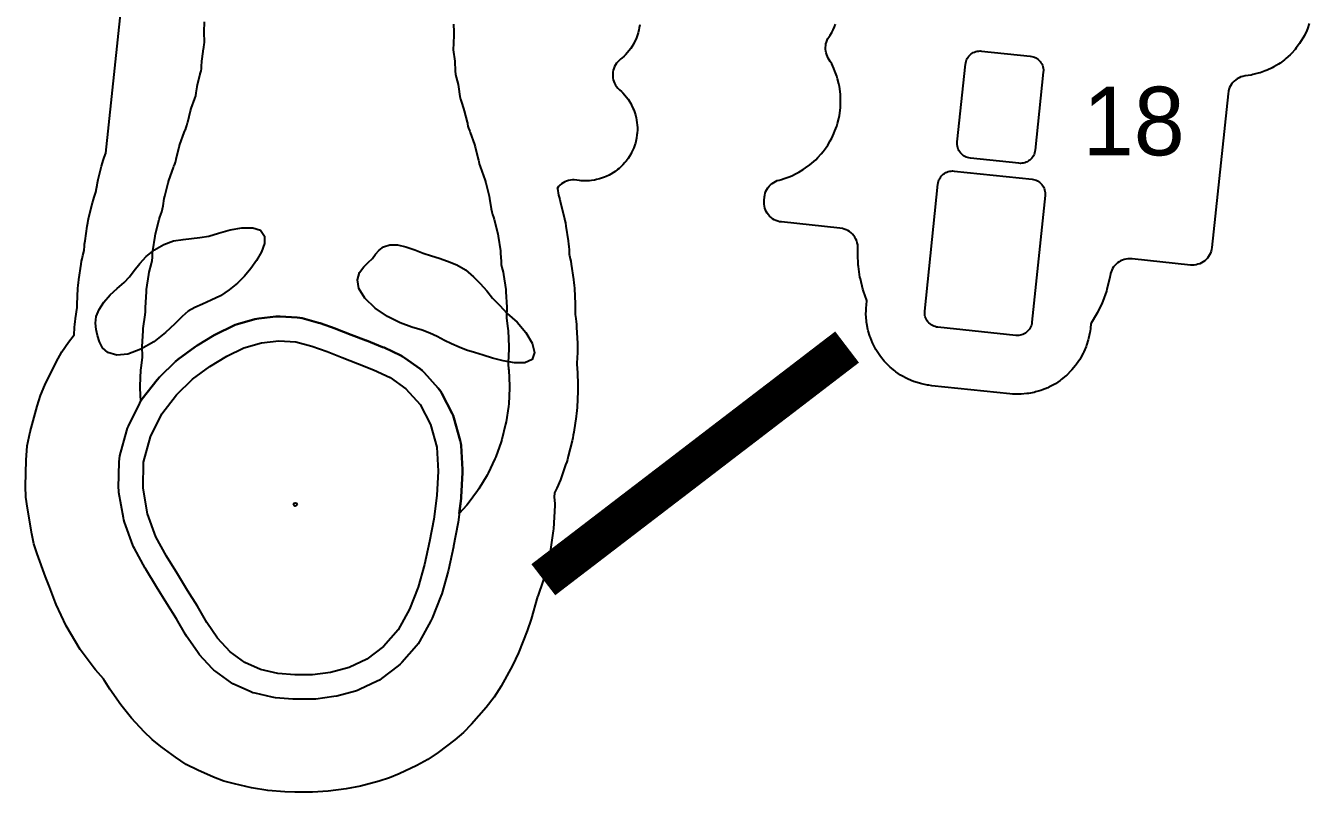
# Model space of a CAD drawing. Extents: x 425531 to 428300, y 1577248 to 1578701.
# Drawn here: x 425832.2 to 426094.5, y 1577263 to 1577419.6 of the extents above; entities that cross this region are included whole.
import ezdxf

# ---------------------------------------------------------------- set-up
doc = ezdxf.new("R2010")
doc.units = 21
for name, color, linetype, true_color in [('L-GOLF-ANNO', 7, 'Continuous', 0xffd23c), ('L-GOLF-BNKR', 7, 'Continuous', 0xe9dcb5), ('L-GOLF-CART', 7, 'Continuous', 0xcfcac0), ('L-GOLF-COLLAR', 7, 'Continuous', 0x5f9a33), ('L-GOLF-FWY', 7, 'Continuous', 0x6a9e35), ('L-GOLF-GRN', 7, 'Continuous', 0x74b23e), ('L-GOLF-PIN', 7, 'Continuous', 0xe0262b), ('L-GOLF-ROUGH', 7, 'Continuous', 0x4f7d2c), ('L-GOLF-TEE', 7, 'Continuous', 0x6fa63a)]:
    doc.layers.add(name, color=color, linetype=linetype, true_color=true_color)

msp = doc.modelspace()

# ---------------------------------------------------------------- linework, layer by layer
at = {"layer": 'L-GOLF-BNKR'}
for points, elevation in [([(425846.6, 1577357.5), (425846.5, 1577358.8), (425846.6, 1577360.2), (425847.2, 1577361.6), (425848.2, 1577363.1), (425849.5, 1577364.6), (425850.9, 1577365.9), (425852.3, 1577367.1), (425853.4, 1577368.3), (425854.4, 1577369.6), (425855.5, 1577371), (425856.8, 1577372.4), (425858.5, 1577373.8), (425860.4, 1577374.9), (425862.4, 1577375.6), (425864.4, 1577375.9), (425866.1, 1577376.1), (425867.8, 1577376.3), (425869.6, 1577376.6), (425871.6, 1577377.2), (425874, 1577377.9), (425876.4, 1577378.3), (425878.6, 1577378.3), (425880.2, 1577377.8), (425881, 1577376.6), (425881, 1577375.1), (425880.4, 1577373.4), (425879.4, 1577371.6), (425878.2, 1577370), (425876.9, 1577368.4), (425875.5, 1577367), (425873.8, 1577365.6), (425872, 1577364.4), (425870.1, 1577363.5), (425868.3, 1577362.7), (425866.8, 1577362), (425865.4, 1577361.3), (425864.2, 1577360.2), (425862.7, 1577358.7), (425860.8, 1577356.9), (425858.4, 1577355), (425855.7, 1577353.5), (425853.1, 1577352.5), (425850.8, 1577352.3), (425849, 1577352.8), (425847.9, 1577353.8), (425847.3, 1577355), (425846.9, 1577356.3), (425846.6, 1577357.5)], 69.05), ([(425903.7, 1577372.9), (425904.4, 1577373.7), (425905.3, 1577374.4), (425906.6, 1577374.8), (425908.2, 1577374.8), (425909.9, 1577374.4), (425911.7, 1577373.8), (425913.4, 1577373.1), (425915.1, 1577372.6), (425916.7, 1577372.1), (425918.4, 1577371.5), (425920.3, 1577370.7), (425922.1, 1577369.7), (425923.7, 1577368.3), (425925.1, 1577366.9), (425926.4, 1577365.4), (425927.6, 1577363.9), (425929, 1577362.5), (425930.6, 1577360.8), (425932.6, 1577359), (425934.4, 1577356.9), (425935.7, 1577354.7), (425936.2, 1577352.8), (425935.7, 1577351.4), (425934.2, 1577350.7), (425932.1, 1577350.7), (425929.8, 1577351.1), (425927.6, 1577351.7), (425925.7, 1577352.3), (425923.9, 1577352.8), (425922.3, 1577353.3), (425920.8, 1577353.9), (425919.2, 1577354.6), (425917.8, 1577355.3), (425916.3, 1577356.1), (425914.8, 1577356.8), (425913.2, 1577357.4), (425911.1, 1577358), (425908.7, 1577358.9), (425906.1, 1577360.2), (425903.6, 1577361.9), (425901.5, 1577363.9), (425900.3, 1577365.9), (425900, 1577367.7), (425900.4, 1577369.2), (425901.3, 1577370.3), (425902.2, 1577371.2), (425903.1, 1577372), (425903.7, 1577372.9)], 69.87)]:
    msp.add_lwpolyline(points, close=True, dxfattribs=dict(at, elevation=elevation))
at = {"layer": 'L-GOLF-CART', "const_width": 8}
msp.add_lwpolyline([(425937.97, 1577306.42), (425940.67, 1577308.49), (425943.37, 1577310.56), (425946.07, 1577312.62), (425948.77, 1577314.69), (425951.46, 1577316.75), (425954.16, 1577318.82), (425956.86, 1577320.89), (425959.56, 1577322.95), (425962.26, 1577325.02), (425964.96, 1577327.08), (425967.66, 1577329.15), (425970.36, 1577331.22), (425973.05, 1577333.28), (425975.75, 1577335.35), (425978.45, 1577337.41), (425981.15, 1577339.48), (425983.85, 1577341.55), (425986.55, 1577343.61), (425989.25, 1577345.68), (425991.94, 1577347.74), (425994.64, 1577349.81), (425997.34, 1577351.88), (426000.04, 1577353.94)], dxfattribs=at)
at = {"layer": 'L-GOLF-COLLAR', "elevation": 73.47}
msp.add_lwpolyline([(425883.27, 1577282.32), (425882.59, 1577282.43), (425879.09, 1577283.23), (425878.63, 1577283.35), (425878.2, 1577283.52), (425875, 1577284.92), (425874.5, 1577285.17), (425874.04, 1577285.47), (425871.04, 1577287.67), (425870.67, 1577287.97), (425870.34, 1577288.3), (425867.74, 1577291.1), (425867.28, 1577291.67), (425865.08, 1577294.87), (425864.87, 1577295.21), (425863.01, 1577298.43), (425861.06, 1577301.55), (425861.05, 1577301.57), (425858.95, 1577304.97), (425858.93, 1577304.99), (425856.73, 1577308.59), (425856.62, 1577308.79), (425854.42, 1577312.79), (425854.24, 1577313.14), (425854.1, 1577313.5), (425852.4, 1577318.2), (425852.27, 1577318.62), (425852.17, 1577319.05), (425851.27, 1577324.25), (425851.21, 1577324.72), (425851.2, 1577325.19), (425851.3, 1577330.49), (425851.35, 1577331.1), (425851.47, 1577331.7), (425852.87, 1577336.9), (425853.02, 1577337.36), (425853.21, 1577337.8), (425855.51, 1577342.5), (425855.75, 1577342.94), (425856.04, 1577343.35), (425859.04, 1577347.25), (425859.52, 1577347.79), (425862.82, 1577350.99), (425863.32, 1577351.41), (425866.82, 1577354.01), (425867.23, 1577354.29), (425870.73, 1577356.39), (425871.12, 1577356.6), (425874.62, 1577358.3), (425875.03, 1577358.48), (425875.46, 1577358.62), (425879.06, 1577359.62), (425879.44, 1577359.71), (425879.83, 1577359.77), (425883.33, 1577360.17), (425883.76, 1577360.2), (425884.19, 1577360.19), (425887.69, 1577359.99), (425888.2, 1577359.93), (425888.72, 1577359.82), (425892.02, 1577358.92), (425892.37, 1577358.81), (425895.47, 1577357.71), (425895.6, 1577357.66), (425898.7, 1577356.46), (425901.8, 1577355.26), (425901.83, 1577355.25), (425905.13, 1577353.95), (425905.43, 1577353.82), (425908.83, 1577352.22), (425909.23, 1577352.01), (425909.62, 1577351.76), (425912.82, 1577349.46), (425913.23, 1577349.13), (425913.6, 1577348.76), (425916.5, 1577345.56), (425916.78, 1577345.22), (425917.03, 1577344.86), (425917.25, 1577344.48), (425919.35, 1577340.38), (425919.55, 1577339.93), (425919.71, 1577339.46), (425921.01, 1577334.86), (425921.13, 1577334.34), (425921.19, 1577333.81), (425921.49, 1577328.91), (425921.49, 1577328.3), (425921.19, 1577323.3), (425921.16, 1577322.98), (425920.56, 1577318.18), (425920.51, 1577317.84), (425919.61, 1577313.24), (425919.59, 1577313.16), (425918.59, 1577308.46), (425918.51, 1577308.14), (425917.21, 1577303.54), (425917.04, 1577303.04), (425915.24, 1577298.54), (425914.99, 1577298), (425912.69, 1577293.8), (425912.39, 1577293.33), (425912.05, 1577292.89), (425909.05, 1577289.49), (425908.71, 1577289.14), (425908.34, 1577288.83), (425904.94, 1577286.23), (425904.5, 1577285.93), (425904.04, 1577285.68), (425900.44, 1577283.98), (425900.01, 1577283.8), (425899.57, 1577283.66), (425895.77, 1577282.66), (425895.17, 1577282.55), (425891.47, 1577282.05), (425890.8, 1577282), (425887.2, 1577282), (425886.77, 1577282.02), (425883.27, 1577282.32)], close=True, dxfattribs=at)
at = {"layer": 'L-GOLF-FWY', "elevation": 71.54}
msp.add_lwpolyline([(425919.64, 1577419.87), (425919.72, 1577418.32), (425919.72, 1577417.83), (425919.62, 1577415.81), (425919.6, 1577415.58), (425919.57, 1577415.06), (425919.58, 1577414.65), (425919.63, 1577414.15), (425919.83, 1577412.83), (425919.88, 1577412.34), (425919.98, 1577410.3), (425920.04, 1577409.69), (425920.16, 1577409.09), (425920.54, 1577407.55), (425920.64, 1577407.07), (425920.92, 1577405.14), (425921.04, 1577404.54), (425921.22, 1577403.95), (425921.68, 1577402.67), (425921.82, 1577402.2), (425922.4, 1577399.9), (425922.45, 1577399.66), (425922.47, 1577399.56), (425922.48, 1577399.53), (425922.58, 1577399.03), (425922.69, 1577398.63), (425922.87, 1577398.15), (425922.93, 1577398), (425923.02, 1577397.75), (425923.89, 1577395.32), (425924.04, 1577394.85), (425924.67, 1577392.32), (425924.72, 1577392.09), (425924.77, 1577391.87), (425924.77, 1577391.85), (425924.86, 1577391.39), (425925.04, 1577390.8), (425926.06, 1577387.96), (425926.21, 1577387.48), (425926.89, 1577384.74), (425926.99, 1577384.26), (425927.3, 1577382.17), (425927.42, 1577381.57), (425927.6, 1577380.98), (425927.78, 1577380.46), (425927.93, 1577379.99), (425928.66, 1577377.07), (425928.75, 1577376.58), (425929.2, 1577373.6), (425929.24, 1577373.12), (425929.33, 1577371.39), (425929.39, 1577370.78), (425929.51, 1577370.18), (425929.74, 1577369.26), (425929.83, 1577368.78), (425930.29, 1577365.69), (425930.34, 1577365.2), (425930.49, 1577362.07), (425930.49, 1577361.58), (425930.44, 1577360.53), (425930.44, 1577359.92), (425930.5, 1577359.31), (425930.74, 1577357.71), (425930.79, 1577357.22), (425930.94, 1577354.04), (425930.94, 1577353.55), (425930.81, 1577350.75), (425930.81, 1577350.14), (425930.85, 1577349.71), (425930.85, 1577349.65), (425930.87, 1577349.4), (425930.89, 1577349.22), (425931.04, 1577346.01), (425931.04, 1577345.52), (425930.89, 1577342.31), (425930.84, 1577341.83), (425930.37, 1577338.65), (425930.27, 1577338.17), (425929.49, 1577335.05), (425929.35, 1577334.58), (425928.27, 1577331.55), (425928.08, 1577331.1), (425926.7, 1577328.2), (425926.47, 1577327.76), (425924.82, 1577325.01), (425924.55, 1577324.6), (425922.63, 1577322.02), (425922.32, 1577321.64), (425920.78, 1577319.94), (425921.16, 1577322.98), (425921.19, 1577323.3), (425921.49, 1577328.3), (425921.49, 1577328.91), (425921.19, 1577333.81), (425921.13, 1577334.34), (425921.01, 1577334.86), (425919.71, 1577339.46), (425919.55, 1577339.93), (425919.35, 1577340.38), (425917.25, 1577344.48), (425917.03, 1577344.86), (425916.78, 1577345.22), (425916.5, 1577345.56), (425913.6, 1577348.76), (425913.23, 1577349.13), (425912.82, 1577349.46), (425909.62, 1577351.76), (425909.23, 1577352.01), (425908.83, 1577352.22), (425905.43, 1577353.82), (425905.13, 1577353.95), (425901.83, 1577355.25), (425901.8, 1577355.26), (425898.7, 1577356.46), (425895.6, 1577357.66), (425895.47, 1577357.71), (425892.37, 1577358.81), (425892.02, 1577358.92), (425888.72, 1577359.82), (425888.2, 1577359.93), (425887.69, 1577359.99), (425884.19, 1577360.19), (425883.76, 1577360.2), (425883.33, 1577360.17), (425879.83, 1577359.77), (425879.44, 1577359.71), (425879.06, 1577359.62), (425875.46, 1577358.62), (425875.03, 1577358.48), (425874.62, 1577358.3), (425871.12, 1577356.6), (425870.73, 1577356.39), (425867.23, 1577354.29), (425866.82, 1577354.01), (425863.32, 1577351.41), (425862.82, 1577350.99), (425859.52, 1577347.79), (425859.04, 1577347.25), (425856.04, 1577343.35), (425855.75, 1577342.94), (425855.71, 1577342.86), (425855.58, 1577345.52), (425855.58, 1577346.01), (425855.74, 1577349.22), (425855.79, 1577349.71), (425856.01, 1577351.25), (425856.07, 1577351.86), (425856.07, 1577352.47), (425856.02, 1577353.55), (425856.02, 1577354.04), (425856.18, 1577357.22), (425856.22, 1577357.71), (425856.64, 1577360.54), (425856.7, 1577361.11), (425856.71, 1577361.79), (425856.71, 1577361.79), (425856.71, 1577362.04), (425856.87, 1577365.2), (425856.87, 1577365.2), (425856.92, 1577365.69), (425857.37, 1577368.78), (425857.47, 1577369.26), (425857.91, 1577371.03), (425858.03, 1577371.63), (425858.09, 1577372.24), (425858.14, 1577373.12), (425858.18, 1577373.6), (425858.63, 1577376.58), (425858.72, 1577377.07), (425859.45, 1577379.99), (425859.6, 1577380.46), (425860, 1577381.59), (425860.18, 1577382.17), (425860.3, 1577382.77), (425860.52, 1577384.26), (425860.61, 1577384.74), (425861.3, 1577387.49), (425861.44, 1577387.96), (425862.4, 1577390.62), (425862.49, 1577390.85), (425862.54, 1577390.99), (425862.59, 1577391.12), (425862.66, 1577391.28), (425862.79, 1577391.67), (425862.93, 1577392.26), (425862.93, 1577392.26), (425862.95, 1577392.32), (425863.58, 1577394.85), (425863.72, 1577395.32), (425864.6, 1577397.77), (425864.78, 1577398.22), (425864.83, 1577398.32), (425865.03, 1577398.79), (425865.16, 1577399.18), (425865.28, 1577399.7), (425865.33, 1577399.9), (425865.91, 1577402.2), (425866.05, 1577402.67), (425866.76, 1577404.67), (425866.94, 1577405.26), (425867.06, 1577405.86), (425867.24, 1577407.07), (425867.34, 1577407.55), (425867.87, 1577409.66), (425867.88, 1577409.71), (425868.04, 1577410.35), (425868.11, 1577410.74), (425868.16, 1577411.25), (425868.21, 1577412.34), (425868.26, 1577412.83), (425868.56, 1577414.86), (425868.6, 1577415.1), (425868.62, 1577415.21), (425868.7, 1577415.71), (425868.73, 1577416.12), (425868.73, 1577416.63), (425868.67, 1577417.83), (425868.67, 1577418.32), (425868.77, 1577420.33)], dxfattribs=at)
at = {"layer": 'L-GOLF-GRN', "elevation": 73.47}
msp.add_lwpolyline([(425883.7, 1577287.3), (425880.2, 1577288.1), (425877, 1577289.5), (425874, 1577291.7), (425871.4, 1577294.5), (425869.2, 1577297.7), (425867.3, 1577301), (425865.3, 1577304.2), (425863.2, 1577307.6), (425861, 1577311.2), (425858.8, 1577315.2), (425857.1, 1577319.9), (425856.2, 1577325.1), (425856.3, 1577330.4), (425857.7, 1577335.6), (425860, 1577340.3), (425863, 1577344.2), (425866.3, 1577347.4), (425869.8, 1577350), (425873.3, 1577352.1), (425876.8, 1577353.8), (425880.4, 1577354.8), (425883.9, 1577355.2), (425887.4, 1577355), (425890.7, 1577354.1), (425893.8, 1577353), (425896.9, 1577351.8), (425900, 1577350.6), (425903.3, 1577349.3), (425906.7, 1577347.7), (425909.9, 1577345.4), (425912.8, 1577342.2), (425914.9, 1577338.1), (425916.2, 1577333.5), (425916.5, 1577328.6), (425916.2, 1577323.6), (425915.6, 1577318.8), (425914.7, 1577314.2), (425913.7, 1577309.5), (425912.4, 1577304.9), (425910.6, 1577300.4), (425908.3, 1577296.2), (425905.3, 1577292.8), (425901.9, 1577290.2), (425898.3, 1577288.5), (425894.5, 1577287.5), (425890.8, 1577287), (425887.2, 1577287), (425883.7, 1577287.3)], close=True, dxfattribs=at)
at = {"layer": 'L-GOLF-PIN'}
msp.add_circle((425887.3, 1577321.8, 73.47), 0.35, dxfattribs=at)
at = {"layer": 'L-GOLF-ROUGH'}
for points, elevation in [([(425957.66, 1577419.77), (425957.56, 1577419.13), (425957.48, 1577418.74), (425957.33, 1577418.11), (425957.21, 1577417.74), (425956.99, 1577417.12), (425956.84, 1577416.76), (425956.56, 1577416.17), (425956.38, 1577415.83), (425956.04, 1577415.27), (425955.83, 1577414.94), (425955.44, 1577414.42), (425955.19, 1577414.11), (425954.75, 1577413.63), (425954.47, 1577413.35), (425953.99, 1577412.92), (425953.84, 1577412.79), (425953.77, 1577412.73), (425953.69, 1577412.66), (425953.47, 1577412.47), (425953.19, 1577412.2), (425952.94, 1577411.89), (425952.72, 1577411.57), (425952.54, 1577411.22), (425952.39, 1577410.86), (425952.27, 1577410.48), (425952.2, 1577410.1), (425952.16, 1577409.71), (425952.16, 1577409.32), (425952.2, 1577408.93), (425952.27, 1577408.54), (425952.39, 1577408.17), (425952.54, 1577407.81), (425952.72, 1577407.46), (425952.94, 1577407.13), (425953.19, 1577406.83), (425953.54, 1577406.48), (425953.93, 1577406.13), (425954.21, 1577405.85), (425954.64, 1577405.37), (425954.89, 1577405.06), (425955.28, 1577404.54), (425955.5, 1577404.22), (425955.83, 1577403.66), (425956.02, 1577403.31), (425956.29, 1577402.73), (425956.44, 1577402.37), (425956.66, 1577401.75), (425956.78, 1577401.38), (425956.93, 1577400.75), (425957.01, 1577400.36), (425957.11, 1577399.72), (425957.14, 1577399.33), (425957.18, 1577398.68), (425957.18, 1577398.29), (425957.14, 1577397.64), (425957.11, 1577397.25), (425957.01, 1577396.61), (425956.93, 1577396.23), (425956.78, 1577395.6), (425956.66, 1577395.22), (425956.44, 1577394.61), (425956.29, 1577394.25), (425956.02, 1577393.66), (425955.83, 1577393.32), (425955.5, 1577392.76), (425955.28, 1577392.43), (425954.89, 1577391.91), (425954.64, 1577391.61), (425954.21, 1577391.13), (425953.93, 1577390.85), (425953.45, 1577390.42), (425953.15, 1577390.17), (425952.63, 1577389.78), (425952.3, 1577389.56), (425951.74, 1577389.23), (425951.4, 1577389.04), (425950.81, 1577388.77), (425950.45, 1577388.62), (425949.84, 1577388.4), (425949.46, 1577388.28), (425948.83, 1577388.13), (425948.45, 1577388.05), (425947.81, 1577387.96), (425947.42, 1577387.92), (425946.77, 1577387.88), (425946.38, 1577387.88), (425945.73, 1577387.92), (425945.34, 1577387.96), (425944.8, 1577388.03), (425944.3, 1577388.08), (425943.9, 1577388.08), (425943.5, 1577388.04), (425943.11, 1577387.96), (425942.72, 1577387.84), (425942.35, 1577387.68), (425942, 1577387.48), (425941.67, 1577387.25), (425941.36, 1577386.99), (425941.09, 1577386.7), (425940.84, 1577386.38), (425940.83, 1577386.36), (425940.84, 1577386.31), (425941.04, 1577384.95), (425941.18, 1577384.52), (425941.32, 1577384.05), (425941.51, 1577383.39), (425942.24, 1577380.47), (425942.39, 1577379.8), (425942.48, 1577379.32), (425942.6, 1577378.64), (425943.04, 1577375.66), (425943.13, 1577374.98), (425943.18, 1577374.49), (425943.23, 1577373.8), (425943.27, 1577372.84), (425943.32, 1577372.66), (425943.47, 1577371.99), (425943.56, 1577371.51), (425943.68, 1577370.84), (425944.14, 1577367.74), (425944.22, 1577367.06), (425944.27, 1577366.57), (425944.32, 1577365.88), (425944.48, 1577362.76), (425944.49, 1577362.07), (425944.49, 1577361.58), (425944.48, 1577360.89), (425944.46, 1577360.61), (425944.59, 1577359.76), (425944.67, 1577359.08), (425944.72, 1577358.59), (425944.77, 1577357.91), (425944.93, 1577354.73), (425944.94, 1577354.04), (425944.94, 1577353.55), (425944.93, 1577352.86), (425944.82, 1577350.66), (425944.82, 1577350.6), (425944.84, 1577350.34), (425944.85, 1577350.16), (425944.87, 1577349.91), (425945.03, 1577346.7), (425945.04, 1577346.01), (425945.04, 1577345.52), (425945.03, 1577344.84), (425944.87, 1577341.63), (425944.82, 1577340.94), (425944.77, 1577340.45), (425944.69, 1577339.77), (425944.22, 1577336.59), (425944.1, 1577335.92), (425944, 1577335.43), (425943.85, 1577334.76), (425943.07, 1577331.65), (425942.89, 1577330.99), (425942.75, 1577330.52), (425942.53, 1577329.86), (425941.45, 1577326.84), (425941.2, 1577326.2), (425941.01, 1577325.74), (425940.73, 1577325.12), (425940.28, 1577324.15), (425940.22, 1577323.29), (425940.29, 1577322), (425940.29, 1577321.6), (425940.05, 1577316.8), (425940.01, 1577316.41), (425939.31, 1577311.65), (425939.23, 1577311.27), (425938.06, 1577306.61), (425937.95, 1577306.23), (425936.82, 1577303.08), (425936.8, 1577302.97), (425935.5, 1577298.37), (425934.68, 1577295.99), (425932.88, 1577291.49), (425931.65, 1577288.87), (425929.35, 1577284.67), (425927.94, 1577282.41), (425926.3, 1577280.32), (425923.3, 1577276.92), (425921.67, 1577275.24), (425919.88, 1577273.74), (425916.48, 1577271.14), (425914.38, 1577269.7), (425912.15, 1577268.5), (425908.55, 1577266.8), (425906.51, 1577265.95), (425904.41, 1577265.29), (425900.61, 1577264.29), (425897.71, 1577263.72), (425894.01, 1577263.22), (425890.8, 1577263), (425887.2, 1577263), (425885.15, 1577263.09), (425881.65, 1577263.39), (425878.35, 1577263.9), (425874.85, 1577264.7), (425874.85, 1577264.7), (425872.68, 1577265.31), (425870.58, 1577266.11), (425867.38, 1577267.51), (425865.02, 1577268.7), (425862.81, 1577270.15), (425859.81, 1577272.35), (425858.04, 1577273.78), (425856.41, 1577275.37), (425853.81, 1577278.17), (425851.62, 1577280.9), (425849.42, 1577284.1), (425848.4, 1577285.72), (425848.13, 1577286.19), (425846.46, 1577288.03), (425846.22, 1577288.34), (425843.35, 1577292.2), (425843.13, 1577292.52), (425840.66, 1577296.65), (425840.48, 1577296.99), (425838.42, 1577301.34), (425838.27, 1577301.7), (425837.1, 1577304.97), (425836.93, 1577305.31), (425836.23, 1577307.04), (425834.53, 1577311.74), (425833.9, 1577313.75), (425833.45, 1577315.81), (425832.55, 1577321.01), (425832.27, 1577323.27), (425832.2, 1577325.55), (425832.3, 1577330.85), (425832.54, 1577333.77), (425833.13, 1577336.64), (425834.53, 1577341.84), (425835.23, 1577344.03), (425836.14, 1577346.15), (425838.44, 1577350.85), (425839.61, 1577352.95), (425840.98, 1577354.93), (425842.12, 1577356.42), (425842.19, 1577357.91), (425842.24, 1577358.59), (425842.29, 1577359.08), (425842.38, 1577359.76), (425842.71, 1577362.02), (425842.71, 1577362.03), (425842.71, 1577362.27), (425842.73, 1577362.73), (425842.88, 1577365.88), (425842.93, 1577366.57), (425842.98, 1577367.06), (425843.07, 1577367.74), (425843.53, 1577370.84), (425843.64, 1577371.51), (425843.74, 1577371.99), (425843.89, 1577372.66), (425844.15, 1577373.69), (425844.15, 1577373.8), (425844.2, 1577374.49), (425844.25, 1577374.98), (425844.34, 1577375.66), (425844.78, 1577378.64), (425844.9, 1577379.32), (425844.99, 1577379.8), (425845.14, 1577380.47), (425845.87, 1577383.39), (425846.06, 1577384.05), (425846.2, 1577384.52), (425846.42, 1577385.18), (425846.56, 1577385.58), (425846.67, 1577386.31), (425846.79, 1577386.99), (425846.88, 1577387.47), (425847.03, 1577388.14), (425847.72, 1577390.89), (425847.9, 1577391.55), (425848.05, 1577392.02), (425848.26, 1577392.67), (425848.59, 1577393.57), (425852.23, 1577428.32)], 68.9), ([(426094.48, 1577420.01), (426094.1, 1577418.95), (426093.95, 1577418.59), (426093.47, 1577417.58), (426093.29, 1577417.23), (426092.71, 1577416.27), (426092.49, 1577415.94), (426091.82, 1577415.04), (426091.57, 1577414.73), (426090.82, 1577413.9), (426090.54, 1577413.62), (426089.71, 1577412.87), (426089.41, 1577412.62), (426088.5, 1577411.95), (426088.18, 1577411.73), (426087.21, 1577411.16), (426086.87, 1577410.97), (426085.85, 1577410.49), (426085.49, 1577410.34), (426084.43, 1577409.96), (426084.06, 1577409.85), (426082.97, 1577409.58), (426082.58, 1577409.5), (426081.38, 1577409.32), (426080.89, 1577409.22), (426080.5, 1577409.1), (426080.13, 1577408.94), (426079.77, 1577408.75), (426079.44, 1577408.52), (426079.13, 1577408.26), (426078.85, 1577407.96), (426078.6, 1577407.64), (426078.38, 1577407.3), (426078.2, 1577406.94), (426078.06, 1577406.56), (426077.96, 1577406.17), (426077.88, 1577405.67), (426074.58, 1577374.25), (426074.52, 1577373.87), (426074.42, 1577373.49), (426074.28, 1577373.12), (426074.11, 1577372.76), (426073.91, 1577372.43), (426073.67, 1577372.11), (426073.41, 1577371.82), (426073.11, 1577371.56), (426072.8, 1577371.33), (426072.46, 1577371.13), (426072.1, 1577370.97), (426071.73, 1577370.84), (426071.35, 1577370.74), (426070.96, 1577370.69), (426070.57, 1577370.67), (426070.18, 1577370.69), (426058.25, 1577371.95), (426057.77, 1577371.98), (426057.39, 1577371.96), (426057.01, 1577371.91), (426056.64, 1577371.82), (426056.28, 1577371.7), (426055.93, 1577371.55), (426055.6, 1577371.36), (426055.29, 1577371.14), (426055, 1577370.89), (426054.73, 1577370.62), (426054.49, 1577370.32), (426054.29, 1577370), (426054.11, 1577369.66), (426053.97, 1577369.31), (426053.86, 1577368.94), (426053.76, 1577368.47), (426053.73, 1577368.22), (426053.65, 1577367.84), (426053.13, 1577365.74), (426053.01, 1577365.37), (426052.28, 1577363.34), (426052.13, 1577362.97), (426051.21, 1577361.02), (426051.03, 1577360.68), (426049.92, 1577358.82), (426049.85, 1577358.72), (426049.75, 1577357.75), (426049.75, 1577357.75), (426049.67, 1577357.17), (426049.63, 1577356.88), (426049.39, 1577355.72), (426049.32, 1577355.44), (426048.97, 1577354.31), (426048.87, 1577354.03), (426048.41, 1577352.95), (426048.28, 1577352.68), (426047.72, 1577351.65), (426047.57, 1577351.39), (426046.91, 1577350.42), (426046.73, 1577350.18), (426045.98, 1577349.27), (426045.78, 1577349.06), (426044.94, 1577348.23), (426044.72, 1577348.03), (426043.81, 1577347.29), (426043.57, 1577347.11), (426042.59, 1577346.46), (426042.33, 1577346.31), (426041.29, 1577345.77), (426041.02, 1577345.64), (426039.93, 1577345.2), (426039.65, 1577345.1), (426038.52, 1577344.76), (426038.24, 1577344.69), (426037.08, 1577344.47), (426036.79, 1577344.43), (426035.61, 1577344.32), (426035.32, 1577344.31), (426034.14, 1577344.32), (426033.85, 1577344.33), (426033.26, 1577344.38), (426017.33, 1577346.05), (426016.74, 1577346.13), (426016.45, 1577346.17), (426015.3, 1577346.41), (426015.01, 1577346.48), (426013.89, 1577346.83), (426013.61, 1577346.93), (426012.53, 1577347.39), (426012.27, 1577347.52), (426011.23, 1577348.08), (426010.98, 1577348.23), (426010.01, 1577348.89), (426009.77, 1577349.07), (426008.87, 1577349.82), (426008.65, 1577350.02), (426007.82, 1577350.85), (426007.62, 1577351.07), (426006.88, 1577351.99), (426006.71, 1577352.22), (426006.06, 1577353.21), (426005.91, 1577353.46), (426005.36, 1577354.5), (426005.24, 1577354.77), (426004.79, 1577355.86), (426004.7, 1577356.13), (426004.36, 1577357.26), (426004.29, 1577357.55), (426004.07, 1577358.7), (426004.03, 1577358.99), (426003.92, 1577360.16), (426003.9, 1577360.46), (426003.91, 1577361.63), (426003.93, 1577361.93), (426003.97, 1577362.51), (426004.07, 1577363.46), (426003.39, 1577365.37), (426003.27, 1577365.74), (426002.75, 1577367.84), (426002.67, 1577368.22), (426002.36, 1577370.36), (426002.32, 1577370.75), (426002.21, 1577372.9), (426002.21, 1577373.3), (426002.24, 1577373.94), (426002.24, 1577374.45), (426002.2, 1577374.85), (426002.12, 1577375.24), (426002, 1577375.63), (426001.84, 1577376), (426001.64, 1577376.35), (426001.41, 1577376.68), (426001.15, 1577376.99), (426000.86, 1577377.27), (426000.54, 1577377.51), (426000.2, 1577377.73), (425999.84, 1577377.91), (425999.46, 1577378.05), (425999.07, 1577378.15), (425998.57, 1577378.23), (425986.64, 1577379.48), (425986.25, 1577379.54), (425985.87, 1577379.64), (425985.5, 1577379.78), (425985.15, 1577379.95), (425984.81, 1577380.15), (425984.5, 1577380.39), (425984.21, 1577380.65), (425983.95, 1577380.95), (425983.72, 1577381.26), (425983.52, 1577381.6), (425983.35, 1577381.96), (425983.22, 1577382.33), (425983.13, 1577382.71), (425983.08, 1577383.1), (425983.06, 1577383.49), (425983.08, 1577383.88), (425983.16, 1577384.59), (425983.22, 1577384.99), (425983.32, 1577385.39), (425983.46, 1577385.77), (425983.65, 1577386.13), (425983.86, 1577386.48), (425984.11, 1577386.8), (425984.4, 1577387.09), (425984.71, 1577387.35), (425985.04, 1577387.58), (425985.4, 1577387.78), (425985.77, 1577387.93), (425986.16, 1577388.05), (425986.63, 1577388.17), (425987.19, 1577388.34), (425988.17, 1577388.69), (425988.72, 1577388.92), (425989.66, 1577389.36), (425990.18, 1577389.64), (425991.08, 1577390.18), (425991.57, 1577390.51), (425992.41, 1577391.13), (425992.86, 1577391.5), (425993.64, 1577392.2), (425994.05, 1577392.62), (425994.75, 1577393.39), (425995.13, 1577393.85), (425995.75, 1577394.69), (425996.08, 1577395.18), (425996.61, 1577396.07), (425996.89, 1577396.59), (425997.34, 1577397.54), (425997.56, 1577398.08), (425997.92, 1577399.07), (425998.09, 1577399.63), (425998.34, 1577400.64), (425998.46, 1577401.22), (425998.61, 1577402.25), (425998.67, 1577402.84), (425998.72, 1577403.88), (425998.72, 1577404.47), (425998.67, 1577405.52), (425998.61, 1577406.1), (425998.46, 1577407.14), (425998.34, 1577407.71), (425998.09, 1577408.73), (425997.92, 1577409.29), (425997.56, 1577410.27), (425997.34, 1577410.82), (425996.89, 1577411.76), (425996.61, 1577412.28), (425996.2, 1577412.97), (425996.02, 1577413.31), (425995.88, 1577413.65), (425995.76, 1577414.01), (425995.68, 1577414.38), (425995.64, 1577414.75), (425995.63, 1577415.13), (425995.66, 1577415.5), (425995.72, 1577415.87), (425995.82, 1577416.24), (425995.95, 1577416.59), (425996.11, 1577416.93), (425996.3, 1577417.25), (425996.55, 1577417.61), (425996.9, 1577418.2), (425997.17, 1577418.72), (425997.46, 1577419.33), (425997.69, 1577419.87)], 70.36)]:
    msp.add_lwpolyline(points, dxfattribs=dict(at, elevation=elevation))
at = {"layer": 'L-GOLF-TEE'}
for points, elevation in [([(426037.46, 1577413.35), (426037.75, 1577413.31), (426038.04, 1577413.23), (426038.32, 1577413.13), (426038.58, 1577413), (426038.83, 1577412.85), (426039.07, 1577412.67), (426039.28, 1577412.48), (426039.48, 1577412.26), (426039.65, 1577412.02), (426039.8, 1577411.76), (426039.93, 1577411.5), (426040.03, 1577411.22), (426040.1, 1577410.93), (426040.14, 1577410.64), (426040.15, 1577410.35), (426040.13, 1577410.05), (426038.46, 1577394.14), (426038.41, 1577393.85), (426038.34, 1577393.57), (426038.24, 1577393.29), (426038.11, 1577393.02), (426037.96, 1577392.77), (426037.78, 1577392.54), (426037.58, 1577392.32), (426037.36, 1577392.12), (426037.12, 1577391.95), (426036.87, 1577391.8), (426036.6, 1577391.68), (426036.33, 1577391.58), (426036.04, 1577391.51), (426035.75, 1577391.47), (426035.45, 1577391.46), (426035.16, 1577391.47), (426025.22, 1577392.52), (426024.92, 1577392.56), (426024.64, 1577392.64), (426024.36, 1577392.74), (426024.1, 1577392.87), (426023.85, 1577393.02), (426023.61, 1577393.2), (426023.39, 1577393.4), (426023.2, 1577393.61), (426023.02, 1577393.85), (426022.87, 1577394.11), (426022.75, 1577394.37), (426022.65, 1577394.65), (426022.58, 1577394.94), (426022.54, 1577395.23), (426022.53, 1577395.52), (426022.55, 1577395.82), (426024.22, 1577411.73), (426024.27, 1577412.02), (426024.34, 1577412.3), (426024.44, 1577412.58), (426024.57, 1577412.85), (426024.72, 1577413.1), (426024.9, 1577413.33), (426025.1, 1577413.55), (426025.32, 1577413.75), (426025.55, 1577413.92), (426025.81, 1577414.07), (426026.07, 1577414.19), (426026.35, 1577414.29), (426026.64, 1577414.36), (426026.93, 1577414.4), (426027.22, 1577414.41), (426027.52, 1577414.4), (426037.46, 1577413.35)], 72.73), ([(426037.82, 1577388.21), (426038.11, 1577388.17), (426038.4, 1577388.09), (426038.67, 1577387.99), (426038.94, 1577387.87), (426039.19, 1577387.71), (426039.42, 1577387.54), (426039.64, 1577387.34), (426039.84, 1577387.12), (426040.01, 1577386.88), (426040.16, 1577386.63), (426040.29, 1577386.36), (426040.38, 1577386.08), (426040.45, 1577385.8), (426040.49, 1577385.51), (426040.51, 1577385.21), (426040.49, 1577384.92), (426037.81, 1577358.99), (426037.76, 1577358.7), (426037.69, 1577358.41), (426037.59, 1577358.13), (426037.46, 1577357.87), (426037.31, 1577357.62), (426037.13, 1577357.38), (426036.93, 1577357.16), (426036.72, 1577356.97), (426036.48, 1577356.79), (426036.22, 1577356.64), (426035.96, 1577356.52), (426035.68, 1577356.42), (426035.39, 1577356.35), (426035.1, 1577356.31), (426034.81, 1577356.3), (426034.51, 1577356.31), (426018.58, 1577357.99), (426018.29, 1577358.03), (426018, 1577358.11), (426017.73, 1577358.21), (426017.46, 1577358.33), (426017.21, 1577358.49), (426016.98, 1577358.66), (426016.76, 1577358.86), (426016.56, 1577359.08), (426016.39, 1577359.32), (426016.24, 1577359.57), (426016.11, 1577359.84), (426016.02, 1577360.12), (426015.95, 1577360.4), (426015.91, 1577360.69), (426015.89, 1577360.99), (426015.91, 1577361.28), (426018.59, 1577387.21), (426018.64, 1577387.5), (426018.71, 1577387.79), (426018.81, 1577388.07), (426018.94, 1577388.33), (426019.09, 1577388.58), (426019.27, 1577388.82), (426019.47, 1577389.04), (426019.68, 1577389.23), (426019.92, 1577389.41), (426020.18, 1577389.56), (426020.44, 1577389.68), (426020.72, 1577389.78), (426021.01, 1577389.85), (426021.3, 1577389.89), (426021.59, 1577389.9), (426021.89, 1577389.89), (426037.82, 1577388.21)], 74.3)]:
    msp.add_lwpolyline(points, close=True, dxfattribs=dict(at, elevation=elevation))

# ---------------------------------------------------------------- texts
at = {"layer": 'L-GOLF-ANNO'}
msp.add_text('18', height=14, dxfattribs=at).set_placement((426048.2, 1577393.1))

doc.saveas('drawing.dxf')
